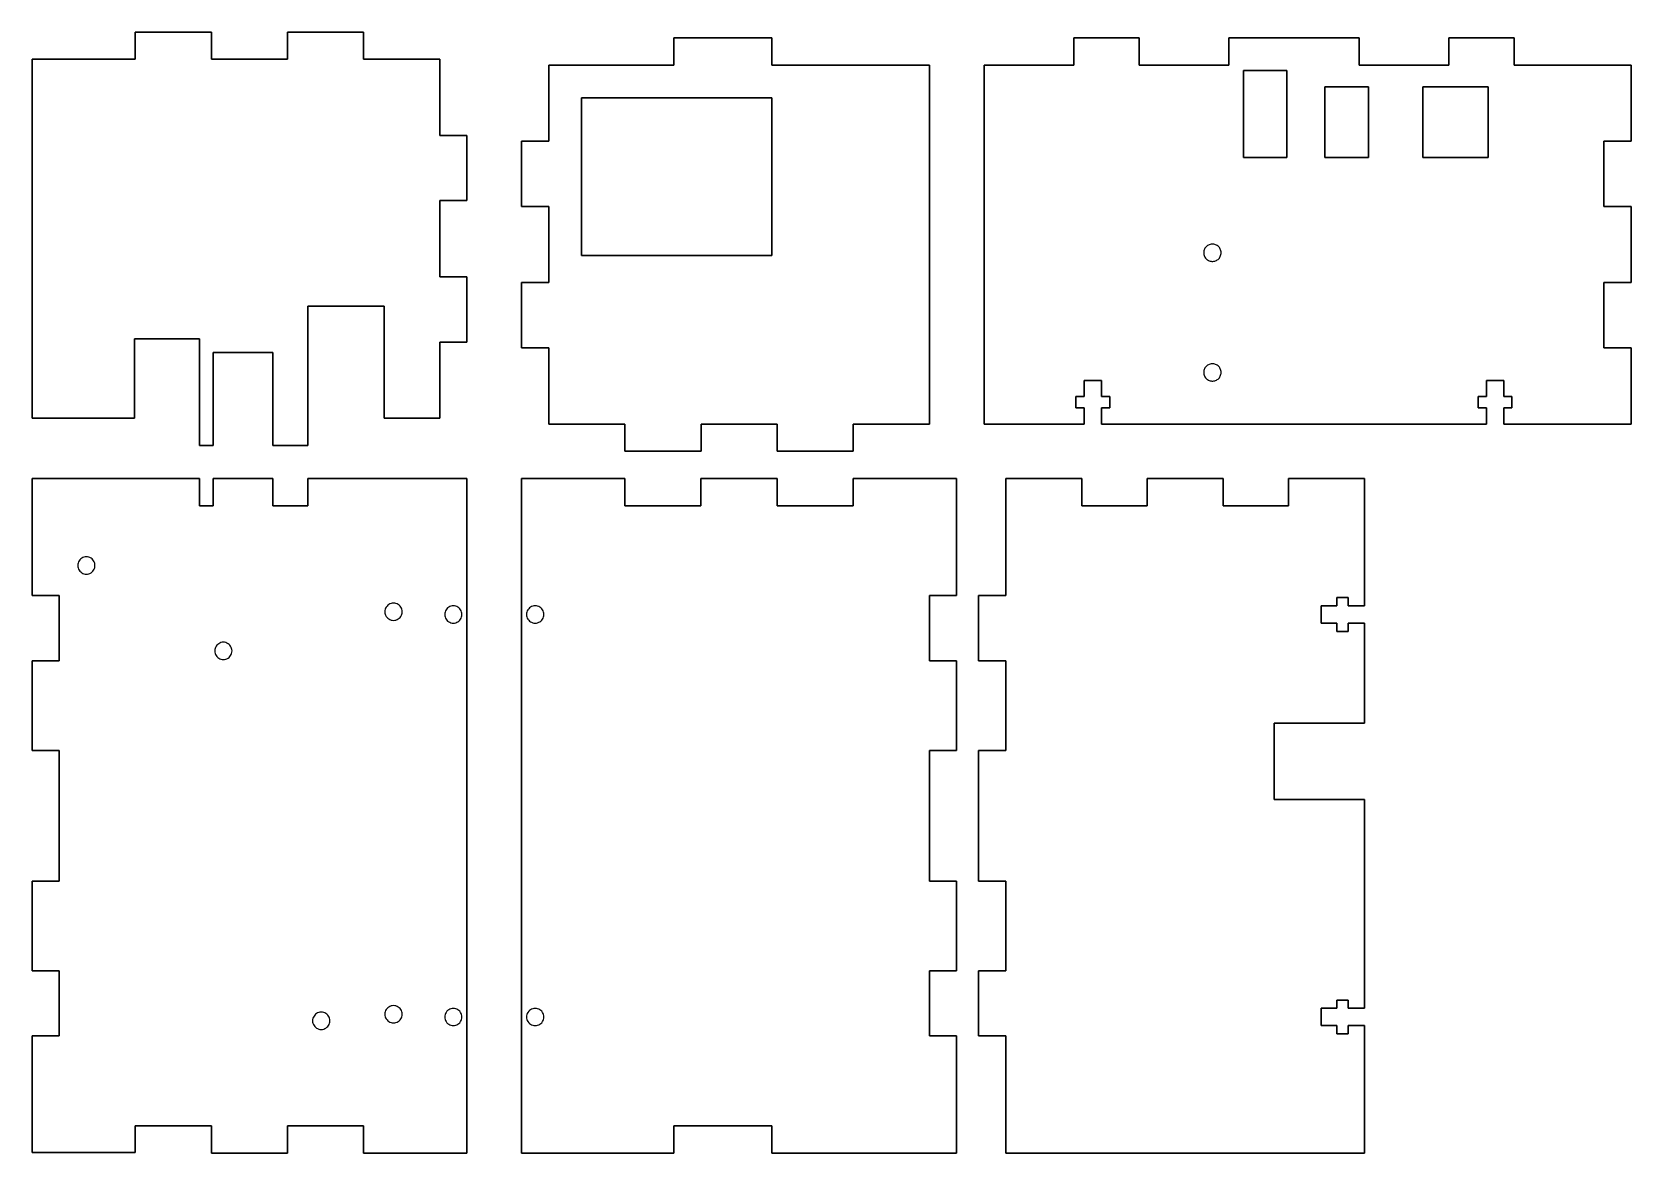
# Model space of a CAD drawing. Header units: millimetres. Extents: x 10 to 303, y 11 to 217.
import ezdxf

# ---------------------------------------------------------------- set-up
doc = ezdxf.new("R2010")
doc.units = ezdxf.units.MM
doc.layers.get('0').update_dxf_attribs({"true_color": 0xe8e8e8})
doc.layers.get('0').transparency = 0.1

msp = doc.modelspace()

# ---------------------------------------------------------------- linework, layer by layer
at = {"extrusion": (1, 0, 0)}
msp.add_line((89.5, 10.63, 5), (89.5, 35.63, 5), dxfattribs=at)
at = {"flags": 128}
for points in [[(28.51, 211.71), (28.51, 216.71), (42.5, 216.71), (28.51, 216.71)], [(42.5, 211.71), (56.49, 211.71), (56.49, 216.71), (56.49, 211.71)], [(42.5, 216.71), (42.5, 211.71), (42.5, 216.71)], [(70.48, 216.71), (56.49, 216.71)], [(70.48, 216.71), (70.48, 211.71), (70.48, 216.71)], [(145.49, 215.63), (127.5, 215.63), (145.49, 215.63)], [(127.5, 215.63), (127.5, 210.63)], [(145.49, 210.63), (145.49, 215.63)], [(281.97, 210.63), (303.46, 210.63), (303.46, 196.63), (298.46, 196.63), (298.46, 184.63), (303.46, 184.63), (303.46, 170.63), (298.46, 170.63), (298.46, 158.63), (303.46, 158.63), (303.46, 144.63), (280.07, 144.63), (280.07, 147.64), (281.57, 147.64), (281.57, 149.73), (280.07, 149.73), (280.07, 152.63), (276.87, 152.63), (276.87, 149.73), (275.38, 149.73), (275.38, 147.64), (276.87, 147.64), (276.87, 144.63), (206.12, 144.63), (206.12, 147.64), (207.62, 147.64), (207.62, 149.73), (206.12, 149.73), (206.12, 152.63), (202.92, 152.63), (202.92, 149.73), (201.43, 149.73), (201.43, 147.64), (202.92, 147.64), (202.92, 144.63), (184.54, 144.63), (184.54, 210.63), (201.03, 210.63), (201.03, 215.63), (201.03, 210.63), (184.54, 210.63), (184.54, 144.63), (202.92, 144.63), (202.92, 147.64), (201.43, 147.64), (201.43, 149.73), (202.92, 149.73), (202.92, 152.63), (206.12, 152.63), (206.12, 149.73), (207.62, 149.73), (207.62, 147.64), (206.12, 147.64), (206.12, 144.63), (276.87, 144.63), (276.87, 147.64), (275.38, 147.64), (275.38, 149.73), (276.87, 149.73), (276.87, 152.63), (280.07, 152.63), (280.07, 149.73), (281.57, 149.73), (281.57, 147.64), (280.07, 147.64), (280.07, 144.63), (303.46, 144.63), (303.46, 158.63), (298.46, 158.63), (298.46, 170.63), (303.46, 170.63), (303.46, 184.63), (298.46, 184.63), (298.46, 196.63), (303.46, 196.63), (303.46, 210.63)], [(213.02, 215.63), (201.03, 215.63)], [(213.02, 215.63), (213.02, 210.63)], [(253.49, 215.63), (229.51, 215.63)], [(229.51, 215.63), (229.51, 210.63)], [(253.49, 210.63), (253.49, 215.63)], [(269.97, 215.63), (281.97, 215.63)], [(269.97, 215.63), (269.97, 210.63)], [(281.97, 210.63), (281.97, 215.63)], [(28.51, 211.71), (9.53, 211.71), (28.51, 211.71)], [(9.53, 211.71), (9.53, 145.72)], [(70.48, 211.71), (84.47, 211.71), (84.47, 197.71), (89.47, 197.71), (84.47, 197.71), (84.47, 211.71)], [(127.5, 210.63), (104.52, 210.63), (104.52, 196.63), (104.52, 210.63)], [(145.49, 210.63), (174.47, 210.63), (174.47, 144.63), (174.47, 210.63)], [(213.02, 210.63), (229.51, 210.63)], [(232.2, 193.63), (240.2, 193.63), (240.2, 209.63), (232.2, 209.63), (232.2, 193.63)], [(232.2, 209.63), (240.2, 209.63), (240.2, 193.63), (232.2, 193.63), (232.2, 209.63)], [(253.49, 210.63), (269.97, 210.63)], [(247.19, 193.63), (255.19, 193.63), (255.19, 206.63), (247.19, 206.63), (247.19, 193.63)], [(247.19, 206.63), (255.19, 206.63), (255.19, 193.63), (247.19, 193.63), (247.19, 206.63)], [(265.18, 193.63), (277.17, 193.63), (277.17, 206.63), (265.18, 206.63), (265.18, 193.63)], [(265.18, 206.63), (277.17, 206.63), (277.17, 193.63), (265.18, 193.63), (265.18, 206.63)], [(110.52, 204.63), (110.52, 175.63), (145.49, 175.63), (145.49, 204.63), (110.52, 204.63)], [(145.49, 175.63), (110.52, 175.63), (110.52, 204.63), (145.49, 204.63), (145.49, 175.63)], [(89.47, 171.71), (84.47, 171.71), (84.47, 185.72), (89.47, 185.72), (89.47, 197.71), (89.47, 185.72), (84.47, 185.72), (84.47, 171.71)], [(99.52, 184.63), (99.52, 196.63)], [(104.52, 196.63), (99.52, 196.63), (104.52, 196.63)], [(104.52, 184.63), (99.52, 184.63), (104.52, 184.63)], [(104.52, 184.63), (104.52, 170.63)], [(228.1, 176.13), (228.09, 176.3), (228.06, 176.47), (228.02, 176.64), (227.95, 176.8), (227.87, 176.95), (227.78, 177.1), (227.67, 177.23), (227.54, 177.35), (227.4, 177.45), (227.25, 177.54), (227.1, 177.61), (226.93, 177.67), (226.76, 177.7), (226.59, 177.73), (226.42, 177.73), (226.25, 177.7), (226.08, 177.67), (225.92, 177.61), (225.76, 177.54), (225.61, 177.45), (225.47, 177.35), (225.35, 177.23), (225.24, 177.1), (225.14, 176.95), (225.06, 176.8), (224.99, 176.64), (224.95, 176.47), (224.92, 176.3), (224.91, 176.13), (224.92, 175.96), (224.95, 175.79), (224.99, 175.62), (225.06, 175.46), (225.14, 175.31), (225.24, 175.16), (225.35, 175.03), (225.47, 174.91), (225.61, 174.81), (225.76, 174.72), (225.92, 174.65), (226.08, 174.59), (226.25, 174.56), (226.42, 174.53), (226.59, 174.53), (226.76, 174.56), (226.93, 174.59), (227.1, 174.65), (227.25, 174.72), (227.4, 174.81), (227.54, 174.91), (227.67, 175.03), (227.78, 175.16), (227.87, 175.31), (227.95, 175.46), (228.02, 175.62), (228.06, 175.79), (228.09, 175.96), (228.1, 176.13)], [(228.1, 176.13), (228.09, 176.3), (228.06, 176.47), (228.02, 176.64), (227.95, 176.8), (227.87, 176.95), (227.78, 177.1), (227.67, 177.23), (227.54, 177.35), (227.4, 177.45), (227.25, 177.54), (227.1, 177.61), (226.93, 177.67), (226.76, 177.7), (226.59, 177.73), (226.42, 177.73), (226.25, 177.7), (226.08, 177.67), (225.92, 177.61), (225.76, 177.54), (225.61, 177.45), (225.47, 177.35), (225.35, 177.23), (225.24, 177.1), (225.14, 176.95), (225.06, 176.8), (224.99, 176.64), (224.95, 176.47), (224.92, 176.3), (224.91, 176.13), (224.92, 175.96), (224.95, 175.79), (224.99, 175.62), (225.06, 175.46), (225.14, 175.31), (225.24, 175.16), (225.35, 175.03), (225.47, 174.91), (225.61, 174.81), (225.76, 174.72), (225.92, 174.65), (226.08, 174.59), (226.25, 174.56), (226.42, 174.53), (226.59, 174.53), (226.76, 174.56), (226.93, 174.59), (227.1, 174.65), (227.25, 174.72), (227.4, 174.81), (227.54, 174.91), (227.67, 175.03), (227.78, 175.16), (227.87, 175.31), (227.95, 175.46), (228.02, 175.62), (228.06, 175.79), (228.09, 175.96), (228.1, 176.13)], [(89.47, 159.71), (89.47, 171.71)], [(99.52, 158.63), (99.52, 170.63)], [(104.52, 170.63), (99.52, 170.63), (104.52, 170.63)], [(53.81, 140.71), (60.25, 140.71), (60.25, 166.32), (74.24, 166.32), (74.24, 145.72), (74.24, 166.32), (60.25, 166.32), (60.25, 140.71)], [(53.81, 157.82), (42.82, 157.82), (42.82, 140.71), (40.34, 140.71), (40.34, 160.32), (28.35, 160.32), (28.35, 145.72), (28.35, 160.32), (40.34, 160.32), (40.34, 140.71), (42.82, 140.71), (42.82, 157.82)], [(84.47, 159.71), (84.47, 145.72)], [(89.47, 159.71), (84.47, 159.71), (89.47, 159.71)], [(53.81, 157.82), (53.81, 140.71)], [(104.52, 158.63), (99.52, 158.63), (104.52, 158.63)], [(104.52, 158.63), (104.52, 144.63), (118.51, 144.63), (118.51, 139.63), (132.5, 139.63), (132.5, 144.63), (146.49, 144.63), (146.49, 139.63), (160.48, 139.63), (160.48, 144.63), (174.47, 144.63), (160.48, 144.63), (160.48, 139.63), (146.49, 139.63), (146.49, 144.63), (132.5, 144.63), (132.5, 139.63), (118.51, 139.63), (118.51, 144.63), (104.52, 144.63)], [(228.1, 154.13), (228.09, 154.3), (228.06, 154.47), (228.02, 154.64), (227.95, 154.8), (227.87, 154.95), (227.78, 155.1), (227.67, 155.23), (227.54, 155.35), (227.4, 155.45), (227.25, 155.54), (227.1, 155.61), (226.93, 155.67), (226.76, 155.7), (226.59, 155.73), (226.42, 155.73), (226.25, 155.7), (226.08, 155.67), (225.92, 155.61), (225.76, 155.54), (225.61, 155.45), (225.47, 155.35), (225.35, 155.23), (225.24, 155.1), (225.14, 154.95), (225.06, 154.8), (224.99, 154.64), (224.95, 154.47), (224.92, 154.3), (224.91, 154.13), (224.92, 153.96), (224.95, 153.79), (224.99, 153.62), (225.06, 153.46), (225.14, 153.31), (225.24, 153.16), (225.35, 153.03), (225.47, 152.91), (225.61, 152.81), (225.76, 152.72), (225.92, 152.64), (226.08, 152.59), (226.25, 152.56), (226.42, 152.53), (226.59, 152.53), (226.76, 152.56), (226.93, 152.59), (227.1, 152.64), (227.25, 152.72), (227.4, 152.81), (227.54, 152.91), (227.67, 153.03), (227.78, 153.16), (227.87, 153.31), (227.95, 153.46), (228.02, 153.62), (228.06, 153.79), (228.09, 153.96), (228.1, 154.13)], [(228.1, 154.13), (228.09, 154.3), (228.06, 154.47), (228.02, 154.64), (227.95, 154.8), (227.87, 154.95), (227.78, 155.1), (227.67, 155.23), (227.54, 155.35), (227.4, 155.45), (227.25, 155.54), (227.1, 155.61), (226.93, 155.67), (226.76, 155.7), (226.59, 155.73), (226.42, 155.73), (226.25, 155.7), (226.08, 155.67), (225.92, 155.61), (225.76, 155.54), (225.61, 155.45), (225.47, 155.35), (225.35, 155.23), (225.24, 155.1), (225.14, 154.95), (225.06, 154.8), (224.99, 154.64), (224.95, 154.47), (224.92, 154.3), (224.91, 154.13), (224.92, 153.96), (224.95, 153.79), (224.99, 153.62), (225.06, 153.46), (225.14, 153.31), (225.24, 153.16), (225.35, 153.03), (225.47, 152.91), (225.61, 152.81), (225.76, 152.72), (225.92, 152.64), (226.08, 152.59), (226.25, 152.56), (226.42, 152.53), (226.59, 152.53), (226.76, 152.56), (226.93, 152.59), (227.1, 152.64), (227.25, 152.72), (227.4, 152.81), (227.54, 152.91), (227.67, 153.03), (227.78, 153.16), (227.87, 153.31), (227.95, 153.46), (228.02, 153.62), (228.06, 153.79), (228.09, 153.96), (228.1, 154.13)], [(28.35, 145.72), (9.53, 145.72), (28.35, 145.72)], [(74.24, 145.72), (84.47, 145.72), (74.24, 145.72)], [(42.82, 134.64), (53.81, 134.64), (53.81, 129.63), (60.25, 129.63), (60.25, 134.64), (89.47, 134.64), (89.47, 10.63), (70.48, 10.63), (89.47, 10.63), (89.47, 134.64), (60.25, 134.64), (60.25, 129.63), (53.81, 129.63), (53.81, 134.64), (42.82, 134.64), (42.82, 129.63), (40.34, 129.63), (40.34, 134.64), (9.52, 134.64), (9.52, 113.13), (14.52, 113.13), (14.52, 101.13), (9.52, 101.13), (9.52, 84.64), (9.52, 101.13), (14.52, 101.13), (14.52, 113.13), (9.52, 113.13), (9.52, 134.64), (40.34, 134.64), (40.34, 129.63), (42.82, 129.63)], [(179.47, 134.64), (160.48, 134.64), (160.48, 129.63), (146.49, 129.63), (146.49, 134.64), (132.49, 134.64), (132.49, 129.63), (118.51, 129.63), (118.51, 134.64), (99.52, 134.64), (118.51, 134.64), (118.51, 129.63), (132.49, 129.63), (132.49, 134.64), (146.49, 134.64), (146.49, 129.63), (160.48, 129.63), (160.48, 134.64)], [(99.52, 10.63), (99.52, 134.64)], [(179.47, 134.64), (179.47, 113.13)], [(237.88, 89.63), (254.47, 89.63), (254.47, 108.03), (251.48, 108.03), (251.48, 106.53), (249.37, 106.53), (249.37, 108.03), (246.47, 108.03), (246.47, 111.23), (249.37, 111.23), (249.37, 112.73), (251.48, 112.73), (251.48, 111.23), (254.47, 111.23), (254.47, 134.64), (240.48, 134.64), (240.48, 129.63), (228.48, 129.63), (228.48, 134.64), (214.5, 134.64), (214.5, 129.63), (202.51, 129.63), (202.51, 134.64), (188.51, 134.64), (202.51, 134.64), (202.51, 129.63), (214.5, 129.63), (214.5, 134.64), (228.48, 134.64), (228.48, 129.63), (240.48, 129.63), (240.48, 134.64), (254.47, 134.64), (254.47, 111.23), (251.48, 111.23), (251.48, 112.73), (249.37, 112.73), (249.37, 111.23), (246.47, 111.23), (246.47, 108.03), (249.37, 108.03), (249.37, 106.53), (251.48, 106.53), (251.48, 108.03), (254.47, 108.03), (254.47, 89.63), (237.88, 89.63), (237.88, 75.63), (254.47, 75.63), (254.47, 37.24), (251.48, 37.24), (251.48, 38.73), (249.37, 38.73), (249.37, 37.24), (246.47, 37.24), (246.47, 34.04), (249.37, 34.04), (249.37, 32.54), (251.48, 32.54), (251.48, 34.04), (254.47, 34.04), (254.47, 10.63), (188.51, 10.63), (188.51, 32.14), (183.52, 32.14), (183.52, 44.14), (183.52, 32.14), (188.51, 32.14), (188.51, 10.63), (254.47, 10.63), (254.47, 34.04), (251.48, 34.04), (251.48, 32.54), (249.37, 32.54), (249.37, 34.04), (246.47, 34.04), (246.47, 37.24), (249.37, 37.24), (249.37, 38.73), (251.48, 38.73), (251.48, 37.24), (254.47, 37.24), (254.47, 75.63), (237.88, 75.63)], [(188.51, 134.64), (188.51, 113.13)], [(21.1, 118.64), (21.09, 118.87), (21.04, 119.09), (20.96, 119.29), (20.84, 119.49), (20.71, 119.68), (20.56, 119.84), (20.37, 119.97), (20.17, 120.08), (19.97, 120.16), (19.75, 120.21), (19.51, 120.22), (19.28, 120.21), (19.06, 120.16), (18.86, 120.08), (18.66, 119.97), (18.47, 119.84), (18.32, 119.68), (18.19, 119.49), (18.07, 119.29), (17.99, 119.09), (17.94, 118.87), (17.93, 118.64), (17.94, 118.4), (17.99, 118.18), (18.07, 117.98), (18.19, 117.78), (18.32, 117.59), (18.47, 117.44), (18.66, 117.31), (18.86, 117.19), (19.06, 117.11), (19.28, 117.06), (19.51, 117.05), (19.75, 117.06), (19.97, 117.11), (20.17, 117.19), (20.37, 117.31), (20.56, 117.44), (20.71, 117.59), (20.84, 117.78), (20.96, 117.98), (21.04, 118.18), (21.09, 118.4), (21.1, 118.64)], [(21.1, 118.64), (21.09, 118.87), (21.04, 119.09), (20.96, 119.29), (20.84, 119.49), (20.71, 119.68), (20.56, 119.84), (20.37, 119.97), (20.17, 120.08), (19.97, 120.16), (19.75, 120.21), (19.51, 120.22), (19.28, 120.21), (19.06, 120.16), (18.86, 120.08), (18.66, 119.97), (18.47, 119.84), (18.32, 119.68), (18.19, 119.49), (18.07, 119.29), (17.99, 119.09), (17.94, 118.87), (17.93, 118.64), (17.94, 118.4), (17.99, 118.18), (18.07, 117.98), (18.19, 117.78), (18.32, 117.59), (18.47, 117.44), (18.66, 117.31), (18.86, 117.19), (19.06, 117.11), (19.28, 117.06), (19.51, 117.05), (19.75, 117.06), (19.97, 117.11), (20.17, 117.19), (20.37, 117.31), (20.56, 117.44), (20.71, 117.59), (20.84, 117.78), (20.96, 117.98), (21.04, 118.18), (21.09, 118.4), (21.1, 118.64)], [(77.56, 110.13), (77.55, 110.37), (77.5, 110.59), (77.42, 110.79), (77.3, 110.99), (77.18, 111.18), (77.02, 111.33), (76.83, 111.46), (76.63, 111.58), (76.43, 111.66), (76.21, 111.71), (75.98, 111.72), (75.74, 111.71), (75.52, 111.66), (75.32, 111.58), (75.12, 111.46), (74.93, 111.33), (74.78, 111.18), (74.65, 110.99), (74.53, 110.79), (74.45, 110.59), (74.4, 110.37), (74.39, 110.13), (74.4, 109.9), (74.45, 109.68), (74.53, 109.48), (74.65, 109.28), (74.78, 109.09), (74.93, 108.93), (75.12, 108.8), (75.32, 108.69), (75.52, 108.61), (75.74, 108.56), (75.98, 108.55), (76.21, 108.56), (76.43, 108.61), (76.63, 108.69), (76.83, 108.8), (77.02, 108.93), (77.18, 109.09), (77.3, 109.28), (77.42, 109.48), (77.5, 109.68), (77.55, 109.9), (77.56, 110.13)], [(77.56, 110.13), (77.55, 110.37), (77.5, 110.59), (77.42, 110.79), (77.3, 110.99), (77.18, 111.18), (77.02, 111.33), (76.83, 111.46), (76.63, 111.58), (76.43, 111.66), (76.21, 111.71), (75.98, 111.72), (75.74, 111.71), (75.52, 111.66), (75.32, 111.58), (75.12, 111.46), (74.93, 111.33), (74.78, 111.18), (74.65, 110.99), (74.53, 110.79), (74.45, 110.59), (74.4, 110.37), (74.39, 110.13), (74.4, 109.9), (74.45, 109.68), (74.53, 109.48), (74.65, 109.28), (74.78, 109.09), (74.93, 108.93), (75.12, 108.8), (75.32, 108.69), (75.52, 108.61), (75.74, 108.56), (75.98, 108.55), (76.21, 108.56), (76.43, 108.61), (76.63, 108.69), (76.83, 108.8), (77.02, 108.93), (77.18, 109.09), (77.3, 109.28), (77.42, 109.48), (77.5, 109.68), (77.55, 109.9), (77.56, 110.13)], [(183.52, 101.13), (188.51, 101.13), (188.51, 84.64), (188.51, 101.13), (183.52, 101.13), (183.52, 113.13)], [(183.52, 113.13), (188.51, 113.13), (183.52, 113.13)], [(88.56, 109.63), (88.54, 109.86), (88.49, 110.08), (88.41, 110.29), (88.3, 110.48), (88.17, 110.68), (88.01, 110.83), (87.82, 110.96), (87.63, 111.08), (87.42, 111.15), (87.2, 111.2), (86.97, 111.22), (86.74, 111.2), (86.52, 111.15), (86.31, 111.08), (86.12, 110.96), (85.92, 110.83), (85.77, 110.68), (85.64, 110.48), (85.52, 110.29), (85.45, 110.08), (85.39, 109.86), (85.38, 109.63), (85.39, 109.4), (85.45, 109.18), (85.52, 108.97), (85.64, 108.78), (85.77, 108.59), (85.92, 108.43), (86.12, 108.3), (86.31, 108.19), (86.52, 108.11), (86.74, 108.06), (86.97, 108.04), (87.2, 108.06), (87.42, 108.11), (87.63, 108.19), (87.82, 108.3), (88.01, 108.43), (88.17, 108.59), (88.3, 108.78), (88.41, 108.97), (88.49, 109.18), (88.54, 109.4), (88.56, 109.63)], [(88.56, 109.63), (88.54, 109.86), (88.49, 110.08), (88.41, 110.29), (88.3, 110.48), (88.17, 110.68), (88.01, 110.83), (87.82, 110.96), (87.63, 111.08), (87.42, 111.15), (87.2, 111.2), (86.97, 111.22), (86.74, 111.2), (86.52, 111.15), (86.31, 111.08), (86.12, 110.96), (85.92, 110.83), (85.77, 110.68), (85.64, 110.48), (85.52, 110.29), (85.45, 110.08), (85.39, 109.86), (85.38, 109.63), (85.39, 109.4), (85.45, 109.18), (85.52, 108.97), (85.64, 108.78), (85.77, 108.59), (85.92, 108.43), (86.12, 108.3), (86.31, 108.19), (86.52, 108.11), (86.74, 108.06), (86.97, 108.04), (87.2, 108.06), (87.42, 108.11), (87.63, 108.19), (87.82, 108.3), (88.01, 108.43), (88.17, 108.59), (88.3, 108.78), (88.41, 108.97), (88.49, 109.18), (88.54, 109.4), (88.56, 109.63)], [(103.61, 109.63), (103.59, 109.86), (103.54, 110.08), (103.46, 110.29), (103.35, 110.48), (103.22, 110.68), (103.06, 110.83), (102.87, 110.96), (102.68, 111.08), (102.47, 111.15), (102.25, 111.2), (102.02, 111.22), (101.79, 111.2), (101.57, 111.15), (101.36, 111.08), (101.17, 110.96), (100.97, 110.83), (100.82, 110.68), (100.69, 110.48), (100.57, 110.29), (100.5, 110.08), (100.44, 109.86), (100.43, 109.63), (100.44, 109.4), (100.5, 109.18), (100.57, 108.97), (100.69, 108.78), (100.82, 108.59), (100.97, 108.43), (101.17, 108.3), (101.36, 108.19), (101.57, 108.11), (101.79, 108.06), (102.02, 108.04), (102.25, 108.06), (102.47, 108.11), (102.68, 108.19), (102.87, 108.3), (103.06, 108.43), (103.22, 108.59), (103.35, 108.78), (103.46, 108.97), (103.54, 109.18), (103.59, 109.4), (103.61, 109.63)], [(103.61, 109.63), (103.59, 109.86), (103.54, 110.08), (103.46, 110.29), (103.35, 110.48), (103.22, 110.68), (103.06, 110.83), (102.87, 110.96), (102.68, 111.08), (102.47, 111.15), (102.25, 111.2), (102.02, 111.22), (101.79, 111.2), (101.57, 111.15), (101.36, 111.08), (101.17, 110.96), (100.97, 110.83), (100.82, 110.68), (100.69, 110.48), (100.57, 110.29), (100.5, 110.08), (100.44, 109.86), (100.43, 109.63), (100.44, 109.4), (100.5, 109.18), (100.57, 108.97), (100.69, 108.78), (100.82, 108.59), (100.97, 108.43), (101.17, 108.3), (101.36, 108.19), (101.57, 108.11), (101.79, 108.06), (102.02, 108.04), (102.25, 108.06), (102.47, 108.11), (102.68, 108.19), (102.87, 108.3), (103.06, 108.43), (103.22, 108.59), (103.35, 108.78), (103.46, 108.97), (103.54, 109.18), (103.59, 109.4), (103.61, 109.63)], [(46.29, 102.93), (46.27, 103.17), (46.22, 103.39), (46.15, 103.59), (46.03, 103.79), (45.9, 103.98), (45.75, 104.13), (45.55, 104.26), (45.36, 104.38), (45.15, 104.46), (44.93, 104.51), (44.7, 104.52), (44.47, 104.51), (44.25, 104.46), (44.04, 104.38), (43.85, 104.26), (43.66, 104.13), (43.5, 103.98), (43.37, 103.79), (43.26, 103.59), (43.18, 103.39), (43.13, 103.17), (43.11, 102.93), (43.13, 102.7), (43.18, 102.48), (43.26, 102.28), (43.37, 102.08), (43.5, 101.89), (43.66, 101.73), (43.85, 101.61), (44.04, 101.49), (44.25, 101.41), (44.47, 101.36), (44.7, 101.35), (44.93, 101.36), (45.15, 101.41), (45.36, 101.49), (45.55, 101.61), (45.75, 101.73), (45.9, 101.89), (46.03, 102.08), (46.15, 102.28), (46.22, 102.48), (46.27, 102.7), (46.29, 102.93)], [(46.29, 102.93), (46.27, 103.17), (46.22, 103.39), (46.15, 103.59), (46.03, 103.79), (45.9, 103.98), (45.75, 104.13), (45.55, 104.26), (45.36, 104.38), (45.15, 104.46), (44.93, 104.51), (44.7, 104.52), (44.47, 104.51), (44.25, 104.46), (44.04, 104.38), (43.85, 104.26), (43.66, 104.13), (43.5, 103.98), (43.37, 103.79), (43.26, 103.59), (43.18, 103.39), (43.13, 103.17), (43.11, 102.93), (43.13, 102.7), (43.18, 102.48), (43.26, 102.28), (43.37, 102.08), (43.5, 101.89), (43.66, 101.73), (43.85, 101.61), (44.04, 101.49), (44.25, 101.41), (44.47, 101.36), (44.7, 101.35), (44.93, 101.36), (45.15, 101.41), (45.36, 101.49), (45.55, 101.61), (45.75, 101.73), (45.9, 101.89), (46.03, 102.08), (46.15, 102.28), (46.22, 102.48), (46.27, 102.7), (46.29, 102.93)], [(179.47, 84.64), (179.47, 101.13)], [(42.49, 15.64), (28.51, 15.64), (28.51, 10.72), (9.52, 10.72), (9.52, 32.14), (14.52, 32.14), (14.52, 44.14), (9.52, 44.14), (9.52, 60.63), (14.52, 60.63), (14.52, 84.64), (9.52, 84.64), (14.52, 84.64), (14.52, 60.63), (9.52, 60.63), (9.52, 44.14), (14.52, 44.14), (14.52, 32.14), (9.52, 32.14), (9.52, 10.72), (28.51, 10.72), (28.51, 15.64)], [(179.47, 60.63), (174.47, 60.63), (174.47, 84.64), (179.47, 84.64), (174.47, 84.64), (174.47, 60.63)], [(183.52, 60.63), (188.51, 60.63), (188.51, 44.14), (188.51, 60.63), (183.52, 60.63), (183.52, 84.64)], [(183.52, 84.64), (188.51, 84.64), (183.52, 84.64)], [(179.47, 44.14), (179.47, 60.63)], [(179.47, 32.14), (174.47, 32.14), (174.47, 44.14), (179.47, 44.14), (174.47, 44.14), (174.47, 32.14)], [(183.52, 44.14), (188.51, 44.14), (183.52, 44.14)], [(64.27, 34.94), (64.26, 35.17), (64.21, 35.39), (64.13, 35.6), (64.02, 35.79), (63.89, 35.98), (63.73, 36.14), (63.54, 36.27), (63.34, 36.38), (63.14, 36.46), (62.92, 36.51), (62.69, 36.53), (62.45, 36.51), (62.23, 36.46), (62.03, 36.38), (61.83, 36.27), (61.64, 36.14), (61.49, 35.98), (61.36, 35.79), (61.24, 35.6), (61.16, 35.39), (61.11, 35.17), (61.1, 34.94), (61.11, 34.71), (61.16, 34.49), (61.24, 34.28), (61.36, 34.09), (61.49, 33.89), (61.64, 33.74), (61.83, 33.61), (62.03, 33.49), (62.23, 33.42), (62.45, 33.36), (62.69, 33.35), (62.92, 33.36), (63.14, 33.42), (63.34, 33.49), (63.54, 33.61), (63.73, 33.74), (63.89, 33.89), (64.02, 34.09), (64.13, 34.28), (64.21, 34.49), (64.26, 34.71), (64.27, 34.94)], [(64.27, 34.94), (64.26, 35.17), (64.21, 35.39), (64.13, 35.6), (64.02, 35.79), (63.89, 35.98), (63.73, 36.14), (63.54, 36.27), (63.34, 36.38), (63.14, 36.46), (62.92, 36.51), (62.69, 36.53), (62.45, 36.51), (62.23, 36.46), (62.03, 36.38), (61.83, 36.27), (61.64, 36.14), (61.49, 35.98), (61.36, 35.79), (61.24, 35.6), (61.16, 35.39), (61.11, 35.17), (61.1, 34.94), (61.11, 34.71), (61.16, 34.49), (61.24, 34.28), (61.36, 34.09), (61.49, 33.89), (61.64, 33.74), (61.83, 33.61), (62.03, 33.49), (62.23, 33.42), (62.45, 33.36), (62.69, 33.35), (62.92, 33.36), (63.14, 33.42), (63.34, 33.49), (63.54, 33.61), (63.73, 33.74), (63.89, 33.89), (64.02, 34.09), (64.13, 34.28), (64.21, 34.49), (64.26, 34.71), (64.27, 34.94)], [(77.56, 36.14), (77.55, 36.37), (77.5, 36.59), (77.42, 36.8), (77.3, 36.99), (77.18, 37.18), (77.02, 37.34), (76.83, 37.47), (76.63, 37.58), (76.43, 37.66), (76.21, 37.71), (75.98, 37.73), (75.74, 37.71), (75.52, 37.66), (75.32, 37.58), (75.12, 37.47), (74.93, 37.34), (74.78, 37.18), (74.65, 36.99), (74.53, 36.8), (74.45, 36.59), (74.4, 36.37), (74.39, 36.14), (74.4, 35.91), (74.45, 35.69), (74.53, 35.48), (74.65, 35.29), (74.78, 35.09), (74.93, 34.94), (75.12, 34.81), (75.32, 34.69), (75.52, 34.62), (75.74, 34.56), (75.98, 34.55), (76.21, 34.56), (76.43, 34.62), (76.63, 34.69), (76.83, 34.81), (77.02, 34.94), (77.18, 35.09), (77.3, 35.29), (77.42, 35.48), (77.5, 35.69), (77.55, 35.91), (77.56, 36.14)], [(77.56, 36.14), (77.55, 36.37), (77.5, 36.59), (77.42, 36.8), (77.3, 36.99), (77.18, 37.18), (77.02, 37.34), (76.83, 37.47), (76.63, 37.58), (76.43, 37.66), (76.21, 37.71), (75.98, 37.73), (75.74, 37.71), (75.52, 37.66), (75.32, 37.58), (75.12, 37.47), (74.93, 37.34), (74.78, 37.18), (74.65, 36.99), (74.53, 36.8), (74.45, 36.59), (74.4, 36.37), (74.39, 36.14), (74.4, 35.91), (74.45, 35.69), (74.53, 35.48), (74.65, 35.29), (74.78, 35.09), (74.93, 34.94), (75.12, 34.81), (75.32, 34.69), (75.52, 34.62), (75.74, 34.56), (75.98, 34.55), (76.21, 34.56), (76.43, 34.62), (76.63, 34.69), (76.83, 34.81), (77.02, 34.94), (77.18, 35.09), (77.3, 35.29), (77.42, 35.48), (77.5, 35.69), (77.55, 35.91), (77.56, 36.14)], [(88.56, 35.64), (88.54, 35.87), (88.49, 36.09), (88.41, 36.29), (88.3, 36.49), (88.17, 36.68), (88.01, 36.84), (87.82, 36.96), (87.63, 37.08), (87.42, 37.16), (87.2, 37.21), (86.97, 37.22), (86.74, 37.21), (86.52, 37.16), (86.31, 37.08), (86.12, 36.96), (85.92, 36.84), (85.77, 36.68), (85.64, 36.49), (85.52, 36.29), (85.45, 36.09), (85.39, 35.87), (85.38, 35.64), (85.39, 35.4), (85.45, 35.18), (85.52, 34.98), (85.64, 34.78), (85.77, 34.59), (85.92, 34.44), (86.12, 34.31), (86.31, 34.19), (86.52, 34.11), (86.74, 34.06), (86.97, 34.05), (87.2, 34.06), (87.42, 34.11), (87.63, 34.19), (87.82, 34.31), (88.01, 34.44), (88.17, 34.59), (88.3, 34.78), (88.41, 34.98), (88.49, 35.18), (88.54, 35.4), (88.56, 35.64)], [(88.56, 35.64), (88.54, 35.87), (88.49, 36.09), (88.41, 36.29), (88.3, 36.49), (88.17, 36.68), (88.01, 36.84), (87.82, 36.96), (87.63, 37.08), (87.42, 37.16), (87.2, 37.21), (86.97, 37.22), (86.74, 37.21), (86.52, 37.16), (86.31, 37.08), (86.12, 36.96), (85.92, 36.84), (85.77, 36.68), (85.64, 36.49), (85.52, 36.29), (85.45, 36.09), (85.39, 35.87), (85.38, 35.64), (85.39, 35.4), (85.45, 35.18), (85.52, 34.98), (85.64, 34.78), (85.77, 34.59), (85.92, 34.44), (86.12, 34.31), (86.31, 34.19), (86.52, 34.11), (86.74, 34.06), (86.97, 34.05), (87.2, 34.06), (87.42, 34.11), (87.63, 34.19), (87.82, 34.31), (88.01, 34.44), (88.17, 34.59), (88.3, 34.78), (88.41, 34.98), (88.49, 35.18), (88.54, 35.4), (88.56, 35.64)], [(103.61, 35.64), (103.59, 35.87), (103.54, 36.09), (103.46, 36.29), (103.35, 36.49), (103.22, 36.68), (103.06, 36.84), (102.87, 36.96), (102.68, 37.08), (102.47, 37.16), (102.25, 37.21), (102.02, 37.22), (101.79, 37.21), (101.57, 37.16), (101.36, 37.08), (101.17, 36.96), (100.97, 36.84), (100.82, 36.68), (100.69, 36.49), (100.57, 36.29), (100.5, 36.09), (100.44, 35.87), (100.43, 35.64), (100.44, 35.4), (100.5, 35.18), (100.57, 34.98), (100.69, 34.78), (100.82, 34.59), (100.97, 34.44), (101.17, 34.31), (101.36, 34.19), (101.57, 34.11), (101.79, 34.06), (102.02, 34.05), (102.25, 34.06), (102.47, 34.11), (102.68, 34.19), (102.87, 34.31), (103.06, 34.44), (103.22, 34.59), (103.35, 34.78), (103.46, 34.98), (103.54, 35.18), (103.59, 35.4), (103.61, 35.64)], [(103.61, 35.64), (103.59, 35.87), (103.54, 36.09), (103.46, 36.29), (103.35, 36.49), (103.22, 36.68), (103.06, 36.84), (102.87, 36.96), (102.68, 37.08), (102.47, 37.16), (102.25, 37.21), (102.02, 37.22), (101.79, 37.21), (101.57, 37.16), (101.36, 37.08), (101.17, 36.96), (100.97, 36.84), (100.82, 36.68), (100.69, 36.49), (100.57, 36.29), (100.5, 36.09), (100.44, 35.87), (100.43, 35.64), (100.44, 35.4), (100.5, 35.18), (100.57, 34.98), (100.69, 34.78), (100.82, 34.59), (100.97, 34.44), (101.17, 34.31), (101.36, 34.19), (101.57, 34.11), (101.79, 34.06), (102.02, 34.05), (102.25, 34.06), (102.47, 34.11), (102.68, 34.19), (102.87, 34.31), (103.06, 34.44), (103.22, 34.59), (103.35, 34.78), (103.46, 34.98), (103.54, 35.18), (103.59, 35.4), (103.61, 35.64)], [(179.47, 32.14), (179.47, 10.63)], [(70.48, 15.64), (56.49, 15.64), (56.49, 10.63), (42.49, 10.63), (56.49, 10.63), (56.49, 15.64)], [(42.49, 15.64), (42.49, 10.63)], [(70.48, 15.64), (70.48, 10.63)], [(99.52, 10.63), (127.5, 10.63), (127.5, 15.64), (145.49, 15.64), (145.49, 10.63), (179.47, 10.63), (145.49, 10.63), (145.49, 15.64), (127.5, 15.64), (127.5, 10.63)]]:
    msp.add_lwpolyline(points, close=True, dxfattribs=at)
for points in [[(179.47, 113.13), (174.47, 113.13), (174.47, 101.13), (179.47, 101.13)], [(179.47, 101.13), (174.47, 101.13), (174.47, 113.13), (179.47, 113.13)]]:
    msp.add_lwpolyline(points, dxfattribs=at)

doc.saveas('drawing.dxf')
